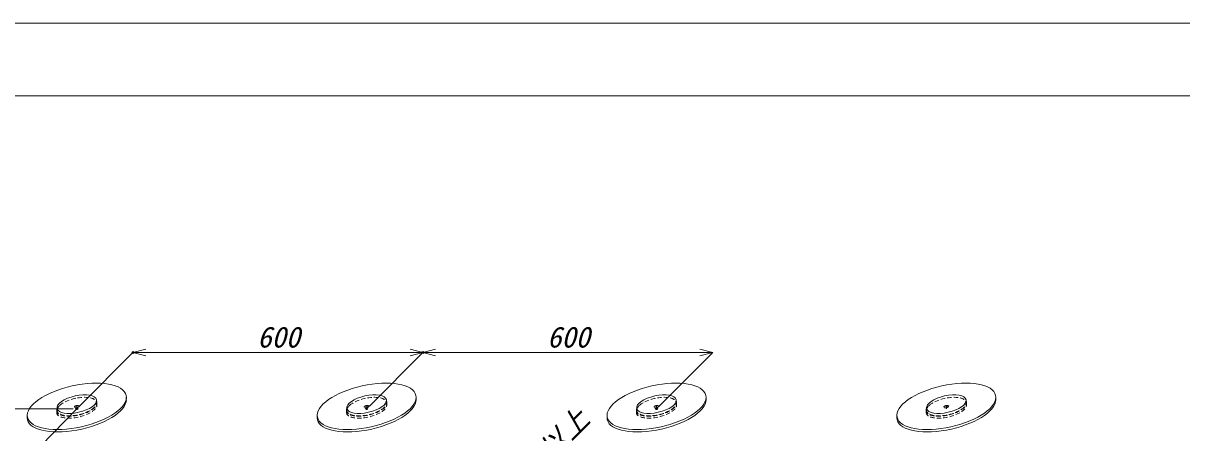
# Model space of a CAD drawing. Units: millimetres, scale not verified. Extents: x -840 to 840, y -594 to 594.
# Drawn here: x -373 to 266, y 368 to 594 of the extents above; entities that cross this region are included whole.
import ezdxf
from ezdxf.enums import TextEntityAlignment as Align

# ---------------------------------------------------------------- set-up
doc = ezdxf.new("R2010")
doc.units = ezdxf.units.MM
doc.header["$LTSCALE"] = 2
doc.header["$PDMODE"] = 32
doc.header["$PDSIZE"] = 1
doc.linetypes.add('CHAIN1', pattern=[8, 5, -1, 1, -1])
doc.linetypes.add('DASHED1', pattern=[1.8, 1.2, -0.6])
for name, color, linetype, lineweight in [('0-0_輪郭線', 2, 'Continuous', 9), ('0-1_図面枠', 7, 'Continuous', 9), ('0-4_0', 7, 'Continuous', 9), ('0-6_寸法線', 7, 'Continuous', 9), ('0-8_中心線', 2, 'CHAIN1', 9), ('0-E_部材(積層鋼板)', 4, 'Continuous', 9), ('0-F_増張りシート', 7, 'Continuous', 9)]:
    doc.layers.add(name, color=color, linetype=linetype, lineweight=lineweight)
doc.layers.add('1-1_Defpoints', color=7, linetype='Continuous')
doc.styles.add('ＭＳ ゴシック', font='')
doc.styles.get('ＭＳ ゴシック').set_extended_font_data('MS Gothic')

# ---------------------------------------------------------------- blocks, each defined once
blk = doc.blocks.new('_Open30')
at = {"layer": '0-4_0'}
blk.add_line((0, 0), (-2, 0), dxfattribs=at)
blk.add_lwpolyline([(-2, 0.5359), (0, 0), (-2, -0.5359)], dxfattribs=at)

msp = doc.modelspace()

# ---------------------------------------------------------------- linework, layer by layer
at = {"layer": '0-0_輪郭線'}
msp.add_lwpolyline([(800, 554), (-800, 554), (-800, -554), (800, -554)], close=True, dxfattribs=at)
at = {"layer": '0-1_図面枠'}
msp.add_lwpolyline([(840, -594), (840, 594), (-840, 594), (-840, -594)], close=True, dxfattribs=at)
at = {"layer": '0-4_0'}
msp.add_line((-400.166, 323.392), (-343.598, 381.294), dxfattribs=at)
at = {"layer": '0-6_寸法線'}
for p, q in [((-342.098, 382.794), (-312.598, 412.294)), ((-159.598, 412.294), (-305.598, 412.294)), ((-182.098, 382.794), (-152.598, 412.294)), ((-182.098, 382.794), (-152.598, 412.294)), ((0.402, 412.294), (-145.598, 412.294)), ((-22.098, 382.794), (7.402, 412.294)), ((-345.695, 381.294), (-394.229, 381.294))]:
    msp.add_line(p, q, dxfattribs=at)
at = {"layer": '0-8_中心線'}
for p, q in [((-343.598, 381.294), (-343.598, 382.494)), ((-183.598, 381.294), (-183.598, 382.494)), ((-23.598, 381.294), (-23.598, 382.494)), ((136.402, 381.294), (136.402, 382.494))]:
    msp.add_line(p, q, dxfattribs=at)
at = {"layer": '0-E_部材(積層鋼板)', "color": 134, "linetype": 'DASHED1'}
for p, q in [((-332.496, 384.383), (-332.496, 383.316)), ((-172.496, 384.383), (-172.496, 383.316)), ((-12.496, 384.383), (-12.496, 383.316)), ((147.504, 384.383), (147.504, 383.316)), ((-354.699, 380.339), (-354.699, 379.272)), ((-194.699, 380.339), (-194.699, 379.272)), ((-34.699, 380.339), (-34.699, 379.272)), ((125.301, 380.339), (125.301, 379.272))]:
    msp.add_line(p, q, dxfattribs=at)
for centre, major_axis, start_param, end_param in [((-343.598, 382.361), (-11.055, -2.451), 5.5951713, 9.9296477), ((-183.598, 382.361), (-11.055, -2.451), 5.5951713, 9.9296477), ((-23.598, 382.361), (-11.055, -2.451), 5.5951713, 9.9296477), ((136.402, 382.361), (-11.055, -2.451), 5.5951713, 9.9296477), ((-343.598, 381.294), (-11.055, -2.451), 6.1916132, 9.3332058), ((-343.598, 382.361), (-1.361, -0.302), 3.1634857, 6.078148), ((-183.598, 381.294), (-11.055, -2.451), 6.1916132, 9.3332058), ((-183.598, 382.361), (-1.361, -0.302), 3.1634857, 6.078148), ((-23.598, 381.294), (-11.055, -2.451), 6.1916132, 9.3332058), ((-23.598, 382.361), (-1.361, -0.302), 3.1634857, 6.078148), ((136.402, 381.294), (-11.055, -2.451), 6.1916132, 9.3332058), ((136.402, 382.361), (-1.361, -0.302), 3.1634857, 6.078148)]:
    msp.add_ellipse(centre, major_axis=major_axis, ratio=0.414214, start_param=start_param, end_param=end_param, dxfattribs=at)
for centre, major_axis in [((-343.598, 382.494), (-10.885, -2.413)), ((-183.598, 382.494), (-10.885, -2.413)), ((-23.598, 382.494), (-10.885, -2.413)), ((136.402, 382.494), (-10.885, -2.413)), ((-343.598, 382.494), (-1.361, -0.302)), ((-183.598, 382.494), (-1.361, -0.302)), ((-23.598, 382.494), (-1.361, -0.302)), ((136.402, 382.494), (-1.361, -0.302))]:
    msp.add_ellipse(centre, major_axis=major_axis, ratio=0.414214, dxfattribs=at)
at = {"layer": '0-F_増張りシート', "color": 134}
for p, q in [((-332.684, 386.076), (-332.496, 384.65)), ((-172.684, 386.076), (-172.496, 384.65)), ((-12.684, 386.076), (-12.496, 384.65)), ((147.316, 386.076), (147.504, 384.65)), ((-354.512, 382.1), (-354.699, 380.606)), ((-194.512, 382.1), (-194.699, 380.606)), ((-34.512, 382.1), (-34.699, 380.606)), ((125.488, 382.1), (125.301, 380.606))]:
    msp.add_line(p, q, dxfattribs=at)
at = {"layer": '0-F_増張りシート'}
for p, q in [((-316.271, 386.271), (-316.271, 387.605)), ((-316.271, 386.271), (-316.271, 387.605)), ((-156.271, 386.271), (-156.271, 387.605)), ((-156.271, 386.271), (-156.271, 387.605)), ((3.729, 386.271), (3.729, 387.605)), ((3.729, 386.271), (3.729, 387.605)), ((163.729, 386.271), (163.729, 387.605)), ((163.729, 386.271), (163.729, 387.605)), ((-370.925, 376.317), (-370.925, 377.651)), ((-370.925, 376.317), (-370.925, 377.651)), ((-210.925, 376.317), (-210.925, 377.651)), ((-210.925, 376.317), (-210.925, 377.651)), ((-50.925, 376.317), (-50.925, 377.651)), ((-50.925, 376.317), (-50.925, 377.651)), ((109.075, 376.317), (109.075, 377.651)), ((109.075, 376.317), (109.075, 377.651))]:
    msp.add_line(p, q, dxfattribs=at)
for centre in [(-343.598, 382.628), (-183.598, 382.628), (-23.598, 382.628), (136.402, 382.628)]:
    msp.add_ellipse(centre, major_axis=(-27.213, -6.033), ratio=0.414214, dxfattribs=at)
for centre in [(-343.598, 381.294), (-183.598, 381.294), (-23.598, 381.294), (136.402, 381.294)]:
    msp.add_ellipse(centre, major_axis=(-27.213, -6.033), ratio=0.414214, start_param=6.1916132, end_param=9.3332058, dxfattribs=at)
at = {"layer": '0-F_増張りシート', "color": 134}
for centre in [(-343.598, 383.828), (-183.598, 383.828), (-23.598, 383.828), (136.402, 383.828)]:
    msp.add_ellipse(centre, major_axis=(-10.885, -2.413), ratio=0.414214, dxfattribs=at)
at = {"layer": '1-1_Defpoints'}
for p in [(-312.598, 412.294), (-152.598, 412.294), (-343.598, 381.294), (-183.598, 381.294), (-23.598, 381.294)]:
    msp.add_point(p, dxfattribs=at)

# ---------------------------------------------------------------- block references
at = {"layer": '0-6_寸法線', "xscale": 3.5, "yscale": 3.5, "rotation": 180}
for p in [(-312.598, 412.294), (-152.598, 412.294)]:
    msp.add_blockref('_Open30', p, dxfattribs=at)
at = {"layer": '0-6_寸法線', "xscale": 3.5, "yscale": 3.5}
for p in [(-152.598, 412.294), (7.402, 412.294)]:
    msp.add_blockref('_Open30', p, dxfattribs=at)

# ---------------------------------------------------------------- texts
at = {"layer": '0-6_寸法線', "style": 'ＭＳ ゴシック', "oblique": 15}
for p in [(-243.992, 411.574), (-83.992, 411.574)]:
    msp.add_text('600', height=11.54, dxfattribs=at).set_placement(p, align=Align.BOTTOM_LEFT)
msp.add_text('40以上', height=11.54, rotation=45, dxfattribs=at).set_placement((-90.561, 338.682), align=Align.BOTTOM_LEFT)

doc.saveas('drawing.dxf')
